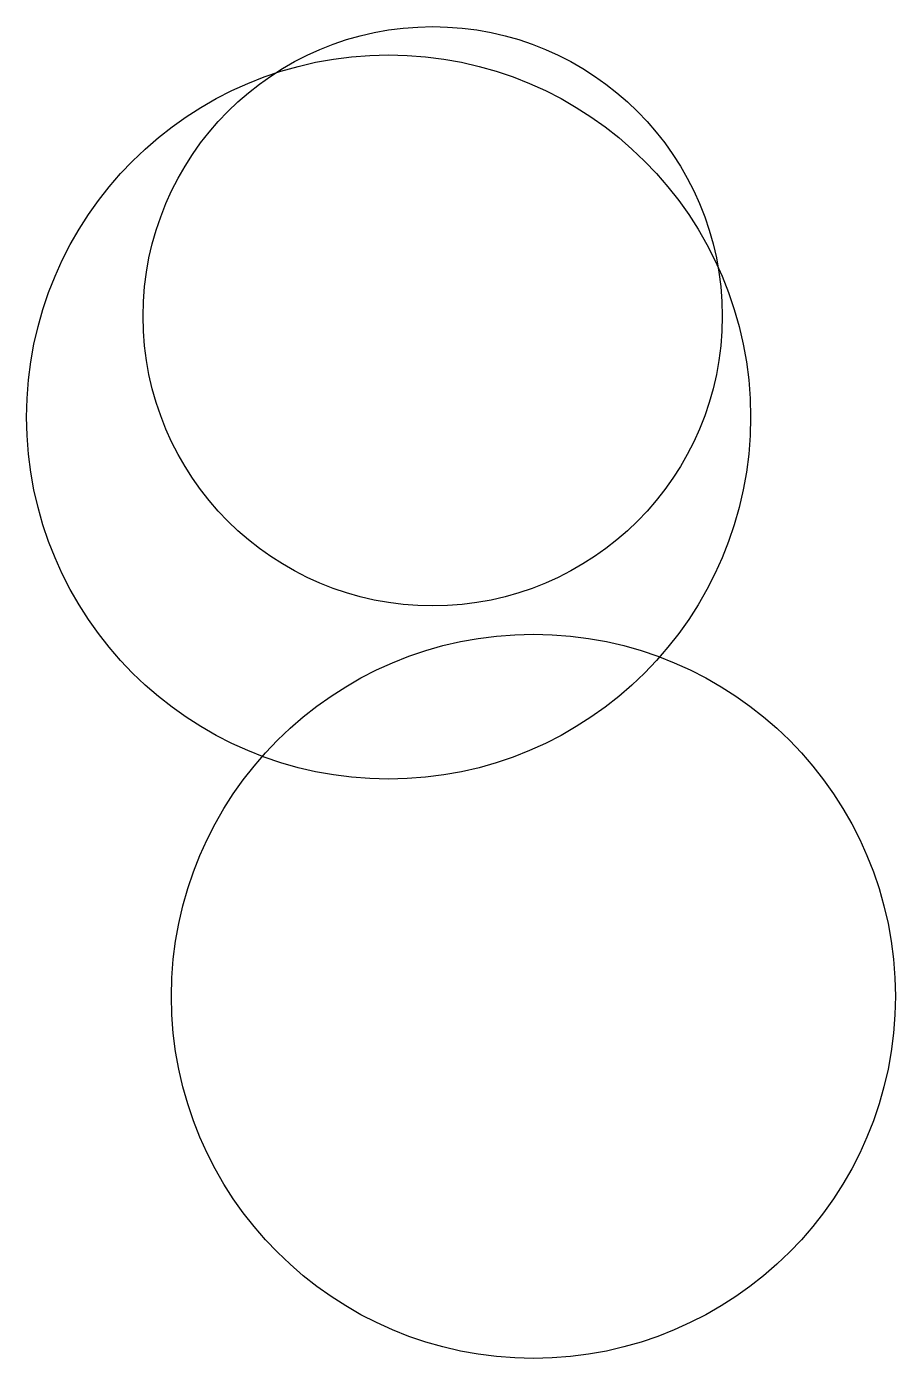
# Model space of a CAD drawing. Extents: x -3 to 57, y -27 to 65.
import ezdxf

# ---------------------------------------------------------------- set-up
doc = ezdxf.new("R2010")
doc.units = 0
doc.layers.get('0').update_dxf_attribs({"linetype": 'CONTINUOUS'})

msp = doc.modelspace()

# ---------------------------------------------------------------- linework, layer by layer
for centre, radius in [((25, 45), 20), ((21.955825, 38.044175), 25), ((31.955825, -1.955825), 25)]:
    msp.add_circle(centre, radius)

doc.saveas('drawing.dxf')
